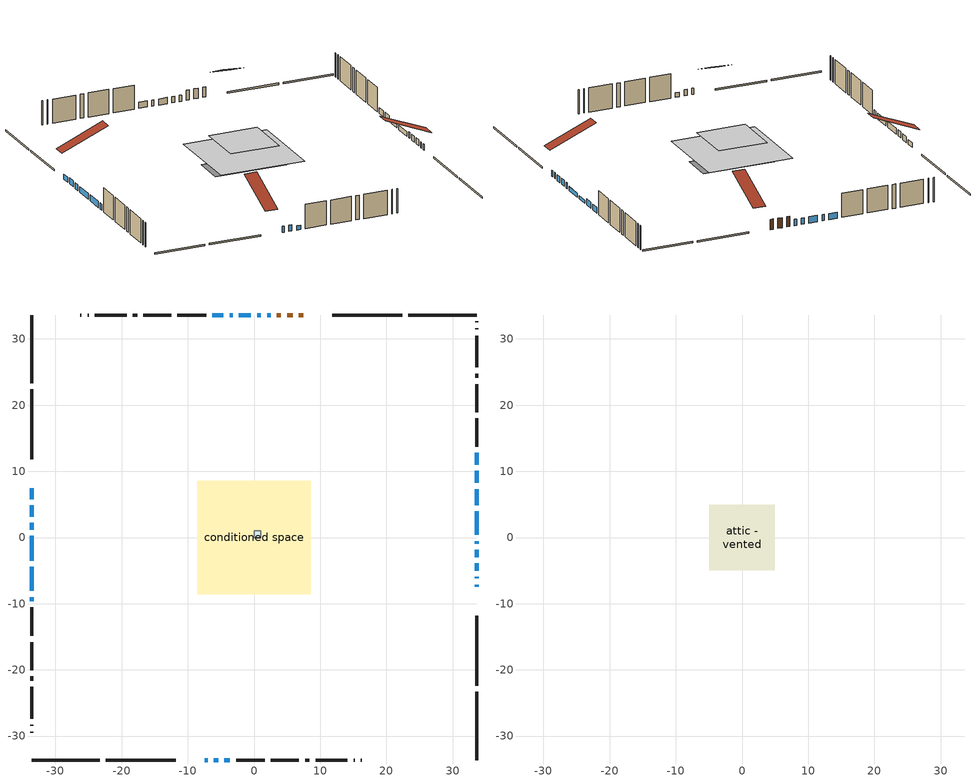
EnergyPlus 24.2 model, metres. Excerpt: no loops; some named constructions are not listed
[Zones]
conditioned space
 floor adiabatic (AdiabaticFloorConstruction): -8.55,-8.55 -8.55,8.55 8.55,8.55 8.55,-8.55 z2.44
 floor foundation (Slab1 construction): -7.34,-3.25 -7.34,3.25 7.34,3.25 7.34,-3.25 z0
 wall outside (RimJoist1 construction): 33.62,33.62 23.32,33.62 / -33.62,-33.62 -23.32,-33.62 / -33.62,33.62 -33.62,23.32 / 33.62,-33.62 33.62,-23.32 z0:0.3
 wall outside (RimJoist2 construction): 22.39,33.62 11.86,33.62 / -22.39,-33.62 -11.86,-33.62 / -33.62,22.39 -33.62,11.86 / 33.62,-22.39 33.62,-11.86 z0:0.3
 wall outside (AdiabaticWallConstruction 1): 7.42,33.62 6.79,33.62 / 5.86,33.62 5,33.62 / 4.08,33.62 3.44,33.62 z0:2.03
 wall outside (AdiabaticWallConstruction): 33.62,-7.42 33.62,-7.11 / -33.62,4.84 -33.62,3.14 / 33.62,-6.19 33.62,-5.93 / 33.62,-5 33.62,-3.92 / 33.62,-2.99 33.62,-1.88 / 33.62,-0.96 33.62,-0.54 / 2.51,33.62 1.97,33.62 / 1.05,33.62 0.47,33.62 / -7.42,-33.62 -7.01,-33.62 / -33.62,2.21 -33.62,1.16 / 33.62,8.24 33.62,10.07 / -0.45,33.62 -2.29,33.62 / -6.09,-33.62 -5.42,-33.62 / -3.21,33.62 -3.69,33.62 / -4.62,33.62 -6.32,33.62 / -33.62,-4.46 -33.62,-8.07 z0:1.22; -33.62,7.42 -33.62,5.77 z0:0.97; 33.62,0.39 33.62,3.94 z0:0.81; 33.62,4.87 33.62,7.31 z0:0.61; -33.62,0.23 -33.62,-3.53 / 33.62,11 33.62,12.78 z0:1.17; -4.49,-33.62 -3.63,-33.62 z0:0.86; -33.62,-9 -33.62,-9.61 z0:1.27
 wall outside (Wall1 construction): -7.25,33.62 -11.57,33.62 / -2.7,-33.62 1.62,-33.62 / -33.62,-10.54 -33.62,-14.86 / 33.62,13.7 33.62,18.03 z0:4.88
 wall outside (Wall2 construction): -12.5,33.62 -16.74,33.62 / 2.55,-33.62 6.79,-33.62 / -33.62,-15.79 -33.62,-20.03 / 33.62,18.96 33.62,23.19 z0:4.88
 wall outside (Wall3 construction): -17.67,33.62 -18.33,33.62 / 7.72,-33.62 8.38,-33.62 / -33.62,-20.96 -33.62,-21.62 / 33.62,24.12 33.62,24.78 z0:4.88
 wall outside (Wall4 construction): -19.26,33.62 -24.06,33.62 / 9.31,-33.62 14.11,-33.62 / -33.62,-22.55 -33.62,-27.36 / 33.62,25.71 33.62,30.52 z0:4.88
 wall outside (Wall5 construction): -24.99,33.62 -25.15,33.62 / 15.04,-33.62 15.2,-33.62 / -33.62,-28.29 -33.62,-28.44 / 33.62,31.45 33.62,31.6 z0:4.88
 wall outside (Wall6 construction): -26.08,33.62 -26.24,33.62 / 16.13,-33.62 16.29,-33.62 / -33.62,-29.37 -33.62,-29.53 / 33.62,32.53 33.62,32.69 z0:4.88
 window (WindowConstruction 21): 33.62,-7.42 33.62,-7.11 z0:1.22
 window (WindowConstruction 7): -33.62,7.42 -33.62,5.77 z0:0.97
 window (WindowConstruction 8): -33.62,4.84 -33.62,3.14 z0:1.22
 window (WindowConstruction 22): 33.62,-6.19 33.62,-5.93 z0:1.22
 window (WindowConstruction 9): 33.62,-5 33.62,-3.92 z0:1.22
 window (WindowConstruction 10): 33.62,-2.99 33.62,-1.88 z0:1.22
 window (WindowConstruction 11): 33.62,-0.95 33.62,-0.54 z0:1.22
 window (WindowConstruction 12): 2.51,33.62 1.98,33.62 z0:1.22
 window (WindowConstruction 13): 1.05,33.62 0.47,33.62 z0:1.22
 window (WindowConstruction): 33.62,0.39 33.62,3.94 z0:0.81
 window (WindowConstruction 14): -7.42,-33.62 -7.01,-33.62 z0:1.22
 window (WindowConstruction 15): -33.62,2.21 -33.62,1.16 z0:1.22
 window (WindowConstruction 16): 33.62,4.87 33.62,7.31 z0:0.61
 window (WindowConstruction 17): 33.62,8.24 33.62,10.07 z0:1.22
 window (WindowConstruction 18): -0.46,33.62 -2.28,33.62 z0:1.22
 window (WindowConstruction 19): -6.08,-33.62 -5.42,-33.62 z0:1.22
 window (WindowConstruction 20): -33.62,0.23 -33.62,-3.53 z0:1.17
 window (WindowConstruction 1): 33.62,11 33.62,12.77 z0:1.17
 window (WindowConstruction 2): -3.21,33.62 -3.69,33.62 z0:1.22
 window (WindowConstruction 3): -4.62,33.62 -6.32,33.62 z0:1.22
 window (WindowConstruction 4): -4.49,-33.62 -3.63,-33.62 z0:0.86
 window (WindowConstruction 5): -33.62,-4.46 -33.62,-8.07 z0:1.22
 window (WindowConstruction 6): -33.62,-9 -33.62,-9.61 z0:1.27
 door (Door): 7.42,33.62 6.79,33.62 z0:2.03
 door (Door 1): 5.86,33.62 5.01,33.62 z0:2.03
 door (Door 2): 4.08,33.62 3.44,33.62 z0:2.03
 ceiling adiabatic (AdiabaticFloorConstruction): 8.55,-8.55 8.55,8.55 -8.55,8.55 -8.55,-8.55 z2.44
furnace airloop ret air zone
 floor adiabatic (AdiabaticConst): 0,0 0,1 1,1 1,0 z0
 wall adiabatic (AdiabaticConst): 0,1 0,0 1,0 1,1 0,1 z0:1
 ceiling adiabatic (AdiabaticConst): 1,0 1,1 0,1 0,0 z1
attic - vented
 floor to conditioned space (Floor1 construction Reversed): -4.96,-4.96 -4.96,4.96 4.96,4.96 4.96,-4.96 z4.88
 roof outside (Roof1 construction): 8.35,33.62,4.88 8.35,24.09,8.85 10.93,24.09,8.85 10.93,33.62,4.88; -8.35,-33.62,4.88 -8.35,-24.09,8.85 -10.93,-24.09,8.85 -10.93,-33.62,4.88; -33.62,8.35,4.88 -24.09,8.35,8.85 -24.09,10.93,8.85 -33.62,10.93,4.88; 33.62,-8.35,4.88 24.09,-8.35,8.85 24.09,-10.93,8.85 33.62,-10.93,4.88
[Schedule:Day:Interval]
clothes dryer exhaust 0 schedule day: No, 01:00, 0.123457, 02:00, 0.0740741, 03:00, 0.0493827, 04:00, 0.0246914, 05:00, 0.0493827, 06:00, 0.0740741, 07:00, 0.197531, 08:00, 0.395062, 09:00, 0.592593, 10:00, 0.839506, 11:00, 0.962963, 12:00, 1, 13:00, 0.91358, 14:00, 0.82716, 15:00, 0.716049, 16:00, 0.753086, 17:00, 0.679012, 18:00, 0.666667, 20:00, 0.62963, 21:00, 0.641975, 22:00, 0.666667, 23:00, 0.54321, 24:00, 0.296296
clothes dryer exhaust 0 schedule default day; cooling season schedule day; cooling season schedule day 2; cooling season schedule default day; exterior lighting schedule default day; natural vent schedule default day: No, 24:00, 0
cooling season schedule day 1: No, 24:00, 1
exterior lighting schedule day: No, 01:00, 0.566667, 03:00, 0.524167, 05:00, 0.495833, 06:00, 0.5525, 07:00, 0.623333, 08:00, 0.580833, 09:00, 0.439167, 10:00, 0.354167, 12:00, 0.34, 13:00, 0.354167, 14:00, 0.396667, 15:00, 0.425, 16:00, 0.495833, 17:00, 0.623333, 18:00, 0.793333, 19:00, 0.906667, 20:00, 0.963333, 21:00, 0.991667, 22:00, 0.920833, 23:00, 0.793333, 24:00, 0.665833
exterior lighting schedule day 1: No, 01:00, 0.528571, 03:00, 0.488929, 05:00, 0.4625, 06:00, 0.515357, 07:00, 0.581429, 08:00, 0.541786, 09:00, 0.409643, 10:00, 0.330357, 12:00, 0.317143, 13:00, 0.330357, 14:00, 0.37, 15:00, 0.396429, 16:00, 0.4625, 17:00, 0.581429, 18:00, 0.74, 19:00, 0.845714, 20:00, 0.898571, 21:00, 0.925, 22:00, 0.858929, 23:00, 0.74, 24:00, 0.621071
exterior lighting schedule day 10: No, 01:00, 0.552381, 03:00, 0.510952, 05:00, 0.483333, 06:00, 0.538571, 07:00, 0.607619, 08:00, 0.56619, 09:00, 0.428095, 10:00, 0.345238, 12:00, 0.331429, 13:00, 0.345238, 14:00, 0.386667, 15:00, 0.414286, 16:00, 0.483333, 17:00, 0.607619, 18:00, 0.773333, 19:00, 0.88381, 20:00, 0.939048, 21:00, 0.966667, 22:00, 0.897619, 23:00, 0.773333, 24:00, 0.649048
exterior lighting schedule day 11: No, 01:00, 0.571429, 03:00, 0.528571, 05:00, 0.5, 06:00, 0.557143, 07:00, 0.628571, 08:00, 0.585714, 09:00, 0.442857, 10:00, 0.357143, 12:00, 0.342857, 13:00, 0.357143, 14:00, 0.4, 15:00, 0.428571, 16:00, 0.5, 17:00, 0.628571, 18:00, 0.8, 19:00, 0.914286, 20:00, 0.971429, 21:00, 1, 22:00, 0.928571, 23:00, 0.8, 24:00, 0.671429
exterior lighting schedule day 2: No, 01:00, 0.485714, 03:00, 0.449286, 05:00, 0.425, 06:00, 0.473571, 07:00, 0.534286, 08:00, 0.497857, 09:00, 0.376429, 10:00, 0.303571, 12:00, 0.291429, 13:00, 0.303571, 14:00, 0.34, 15:00, 0.364286, 16:00, 0.425, 17:00, 0.534286, 18:00, 0.68, 19:00, 0.777143, 20:00, 0.825714, 21:00, 0.85, 22:00, 0.789286, 23:00, 0.68, 24:00, 0.570714
exterior lighting schedule day 3: No, 01:00, 0.442857, 03:00, 0.409643, 05:00, 0.3875, 06:00, 0.431786, 07:00, 0.487143, 08:00, 0.453929, 09:00, 0.343214, 10:00, 0.276786, 12:00, 0.265714, 13:00, 0.276786, 14:00, 0.31, 15:00, 0.332143, 16:00, 0.3875, 17:00, 0.487143, 18:00, 0.62, 19:00, 0.708571, 20:00, 0.752857, 21:00, 0.775, 22:00, 0.719643, 23:00, 0.62, 24:00, 0.520357
exterior lighting schedule day 4: No, 01:00, 0.4, 03:00, 0.37, 05:00, 0.35, 06:00, 0.39, 07:00, 0.44, 08:00, 0.41, 09:00, 0.31, 10:00, 0.25, 12:00, 0.24, 13:00, 0.25, 14:00, 0.28, 15:00, 0.3, 16:00, 0.35, 17:00, 0.44, 18:00, 0.56, 19:00, 0.64, 20:00, 0.68, 21:00, 0.7, 22:00, 0.65, 23:00, 0.56, 24:00, 0.47
exterior lighting schedule day 5: No, 01:00, 0.380952, 03:00, 0.352381, 05:00, 0.333333, 06:00, 0.371429, 07:00, 0.419048, 08:00, 0.390476, 09:00, 0.295238, 10:00, 0.238095, 12:00, 0.228571, 13:00, 0.238095, 14:00, 0.266667, 15:00, 0.285714, 16:00, 0.333333, 17:00, 0.419048, 18:00, 0.533333, 19:00, 0.609524, 20:00, 0.647619, 21:00, 0.666667, 22:00, 0.619048, 23:00, 0.533333, 24:00, 0.447619
exterior lighting schedule day 6: No, 01:00, 0.390476, 03:00, 0.36119, 05:00, 0.341667, 06:00, 0.380714, 07:00, 0.429524, 08:00, 0.400238, 09:00, 0.302619, 10:00, 0.244048, 12:00, 0.234286, 13:00, 0.244048, 14:00, 0.273333, 15:00, 0.292857, 16:00, 0.341667, 17:00, 0.429524, 18:00, 0.546667, 19:00, 0.624762, 20:00, 0.66381, 21:00, 0.683333, 22:00, 0.634524, 23:00, 0.546667, 24:00, 0.45881
exterior lighting schedule day 7: No, 01:00, 0.419048, 03:00, 0.387619, 05:00, 0.366667, 06:00, 0.408571, 07:00, 0.460952, 08:00, 0.429524, 09:00, 0.324762, 10:00, 0.261905, 12:00, 0.251429, 13:00, 0.261905, 14:00, 0.293333, 15:00, 0.314286, 16:00, 0.366667, 17:00, 0.460952, 18:00, 0.586667, 19:00, 0.670476, 20:00, 0.712381, 21:00, 0.733333, 22:00, 0.680952, 23:00, 0.586667, 24:00, 0.492381
exterior lighting schedule day 8: No, 01:00, 0.466667, 03:00, 0.431667, 05:00, 0.408333, 06:00, 0.455, 07:00, 0.513333, 08:00, 0.478333, 09:00, 0.361667, 10:00, 0.291667, 12:00, 0.28, 13:00, 0.291667, 14:00, 0.326667, 15:00, 0.35, 16:00, 0.408333, 17:00, 0.513333, 18:00, 0.653333, 19:00, 0.746667, 20:00, 0.793333, 21:00, 0.816667, 22:00, 0.758333, 23:00, 0.653333, 24:00, 0.548333
exterior lighting schedule day 9: No, 01:00, 0.509524, 03:00, 0.47131, 05:00, 0.445833, 06:00, 0.496786, 07:00, 0.560476, 08:00, 0.522262, 09:00, 0.394881, 10:00, 0.318452, 12:00, 0.305714, 13:00, 0.318452, 14:00, 0.356667, 15:00, 0.382143, 16:00, 0.445833, 17:00, 0.560476, 18:00, 0.713333, 19:00, 0.815238, 20:00, 0.86619, 21:00, 0.891667, 22:00, 0.827976, 23:00, 0.713333, 24:00, 0.59869
[Schedule:Week:Daily]
clothes dryer exhaust 0 schedule Week Rule - Jan1-Dec31: clothes dryer exhaust 0 schedule day, clothes dryer exhaust 0 schedule day, clothes dryer exhaust 0 schedule day, clothes dryer exhaust 0 schedule day, clothes dryer exhaust 0 schedule day, clothes dryer exhaust 0 schedule day, clothes dryer exhaust 0 schedule day, clothes dryer exhaust 0 schedule default day, clothes dryer exhaust 0 schedule default day, clothes dryer exhaust 0 schedule default day, clothes dryer exhaust 0 schedule default day, clothes dryer exhaust 0 schedule default day
cooling season schedule Week Rule - Jan1-May26: cooling season schedule day, cooling season schedule day, cooling season schedule day, cooling season schedule day, cooling season schedule day, cooling season schedule day, cooling season schedule day, cooling season schedule default day, cooling season schedule default day, cooling season schedule default day, cooling season schedule default day, cooling season schedule default day
cooling season schedule Week Rule - May27-Jun2: cooling season schedule day, cooling season schedule day, cooling season schedule day, cooling season schedule day, cooling season schedule day, cooling season schedule day 1, cooling season schedule day 1, cooling season schedule default day, cooling season schedule default day, cooling season schedule default day, cooling season schedule default day, cooling season schedule default day
cooling season schedule Week Rule - Jun3-Aug25: cooling season schedule day 1, cooling season schedule day 1, cooling season schedule day 1, cooling season schedule day 1, cooling season schedule day 1, cooling season schedule day 1, cooling season schedule day 1, cooling season schedule default day, cooling season schedule default day, cooling season schedule default day, cooling season schedule default day, cooling season schedule default day
cooling season schedule Week Rule - Aug26-Sep1: cooling season schedule day 1, cooling season schedule day 1, cooling season schedule day 1, cooling season schedule day 1, cooling season schedule day 1, cooling season schedule day 1, cooling season schedule day 2, cooling season schedule default day, cooling season schedule default day, cooling season schedule default day, cooling season schedule default day, cooling season schedule default day
cooling season schedule Week Rule - Sep2-Dec31: cooling season schedule day 2, cooling season schedule day 2, cooling season schedule day 2, cooling season schedule day 2, cooling season schedule day 2, cooling season schedule day 2, cooling season schedule day 2, cooling season schedule default day, cooling season schedule default day, cooling season schedule default day, cooling season schedule default day, cooling season schedule default day
exterior lighting schedule Week Rule - Jan1-Jan27: exterior lighting schedule day, exterior lighting schedule day, exterior lighting schedule day, exterior lighting schedule day, exterior lighting schedule day, exterior lighting schedule day, exterior lighting schedule day, exterior lighting schedule default day, exterior lighting schedule default day, exterior lighting schedule default day, exterior lighting schedule default day, exterior lighting schedule default day
exterior lighting schedule Week Rule - Jan28-Feb3: exterior lighting schedule day, exterior lighting schedule day, exterior lighting schedule day, exterior lighting schedule day, exterior lighting schedule day 1, exterior lighting schedule day 1, exterior lighting schedule day 1, exterior lighting schedule default day, exterior lighting schedule default day, exterior lighting schedule default day, exterior lighting schedule default day, exterior lighting schedule default day
exterior lighting schedule Week Rule - Feb4-Feb24: exterior lighting schedule day 1, exterior lighting schedule day 1, exterior lighting schedule day 1, exterior lighting schedule day 1, exterior lighting schedule day 1, exterior lighting schedule day 1, exterior lighting schedule day 1, exterior lighting schedule default day, exterior lighting schedule default day, exterior lighting schedule default day, exterior lighting schedule default day, exterior lighting schedule default day
exterior lighting schedule Week Rule - Feb25-Mar3: exterior lighting schedule day 1, exterior lighting schedule day 1, exterior lighting schedule day 1, exterior lighting schedule day 1, exterior lighting schedule day 2, exterior lighting schedule day 2, exterior lighting schedule day 2, exterior lighting schedule default day, exterior lighting schedule default day, exterior lighting schedule default day, exterior lighting schedule default day, exterior lighting schedule default day
exterior lighting schedule Week Rule - Mar4-Mar31: exterior lighting schedule day 2, exterior lighting schedule day 2, exterior lighting schedule day 2, exterior lighting schedule day 2, exterior lighting schedule day 2, exterior lighting schedule day 2, exterior lighting schedule day 2, exterior lighting schedule default day, exterior lighting schedule default day, exterior lighting schedule default day, exterior lighting schedule default day, exterior lighting schedule default day
exterior lighting schedule Week Rule - Apr1-Apr28: exterior lighting schedule day 3, exterior lighting schedule day 3, exterior lighting schedule day 3, exterior lighting schedule day 3, exterior lighting schedule day 3, exterior lighting schedule day 3, exterior lighting schedule day 3, exterior lighting schedule default day, exterior lighting schedule default day, exterior lighting schedule default day, exterior lighting schedule default day, exterior lighting schedule default day
exterior lighting schedule Week Rule - Apr29-May5: exterior lighting schedule day 3, exterior lighting schedule day 3, exterior lighting schedule day 4, exterior lighting schedule day 4, exterior lighting schedule day 4, exterior lighting schedule day 4, exterior lighting schedule day 4, exterior lighting schedule default day, exterior lighting schedule default day, exterior lighting schedule default day, exterior lighting schedule default day, exterior lighting schedule default day
exterior lighting schedule Week Rule - May6-May26: exterior lighting schedule day 4, exterior lighting schedule day 4, exterior lighting schedule day 4, exterior lighting schedule day 4, exterior lighting schedule day 4, exterior lighting schedule day 4, exterior lighting schedule day 4, exterior lighting schedule default day, exterior lighting schedule default day, exterior lighting schedule default day, exterior lighting schedule default day, exterior lighting schedule default day
exterior lighting schedule Week Rule - May27-Jun2: exterior lighting schedule day 4, exterior lighting schedule day 4, exterior lighting schedule day 4, exterior lighting schedule day 4, exterior lighting schedule day 4, exterior lighting schedule day 5, exterior lighting schedule day 5, exterior lighting schedule default day, exterior lighting schedule default day, exterior lighting schedule default day, exterior lighting schedule default day, exterior lighting schedule default day
exterior lighting schedule Week Rule - Jun3-Jun30: exterior lighting schedule day 5, exterior lighting schedule day 5, exterior lighting schedule day 5, exterior lighting schedule day 5, exterior lighting schedule day 5, exterior lighting schedule day 5, exterior lighting schedule day 5, exterior lighting schedule default day, exterior lighting schedule default day, exterior lighting schedule default day, exterior lighting schedule default day, exterior lighting schedule default day
exterior lighting schedule Week Rule - Jul1-Jul28: exterior lighting schedule day 6, exterior lighting schedule day 6, exterior lighting schedule day 6, exterior lighting schedule day 6, exterior lighting schedule day 6, exterior lighting schedule day 6, exterior lighting schedule day 6, exterior lighting schedule default day, exterior lighting schedule default day, exterior lighting schedule default day, exterior lighting schedule default day, exterior lighting schedule default day
exterior lighting schedule Week Rule - Jul29-Aug4: exterior lighting schedule day 6, exterior lighting schedule day 6, exterior lighting schedule day 6, exterior lighting schedule day 7, exterior lighting schedule day 7, exterior lighting schedule day 7, exterior lighting schedule day 7, exterior lighting schedule default day, exterior lighting schedule default day, exterior lighting schedule default day, exterior lighting schedule default day, exterior lighting schedule default day
exterior lighting schedule Week Rule - Aug5-Aug25: exterior lighting schedule day 7, exterior lighting schedule day 7, exterior lighting schedule day 7, exterior lighting schedule day 7, exterior lighting schedule day 7, exterior lighting schedule day 7, exterior lighting schedule day 7, exterior lighting schedule default day, exterior lighting schedule default day, exterior lighting schedule default day, exterior lighting schedule default day, exterior lighting schedule default day
exterior lighting schedule Week Rule - Aug26-Sep1: exterior lighting schedule day 7, exterior lighting schedule day 7, exterior lighting schedule day 7, exterior lighting schedule day 7, exterior lighting schedule day 7, exterior lighting schedule day 7, exterior lighting schedule day 8, exterior lighting schedule default day, exterior lighting schedule default day, exterior lighting schedule default day, exterior lighting schedule default day, exterior lighting schedule default day
exterior lighting schedule Week Rule - Sep2-Sep29: exterior lighting schedule day 8, exterior lighting schedule day 8, exterior lighting schedule day 8, exterior lighting schedule day 8, exterior lighting schedule day 8, exterior lighting schedule day 8, exterior lighting schedule day 8, exterior lighting schedule default day, exterior lighting schedule default day, exterior lighting schedule default day, exterior lighting schedule default day, exterior lighting schedule default day
exterior lighting schedule Week Rule - Sep30-Oct6: exterior lighting schedule day 8, exterior lighting schedule day 9, exterior lighting schedule day 9, exterior lighting schedule day 9, exterior lighting schedule day 9, exterior lighting schedule day 9, exterior lighting schedule day 9, exterior lighting schedule default day, exterior lighting schedule default day, exterior lighting schedule default day, exterior lighting schedule default day, exterior lighting schedule default day
exterior lighting schedule Week Rule - Oct7-Oct27: exterior lighting schedule day 9, exterior lighting schedule day 9, exterior lighting schedule day 9, exterior lighting schedule day 9, exterior lighting schedule day 9, exterior lighting schedule day 9, exterior lighting schedule day 9, exterior lighting schedule default day, exterior lighting schedule default day, exterior lighting schedule default day, exterior lighting schedule default day, exterior lighting schedule default day
exterior lighting schedule Week Rule - Oct28-Nov3: exterior lighting schedule day 9, exterior lighting schedule day 9, exterior lighting schedule day 9, exterior lighting schedule day 9, exterior lighting schedule day 10, exterior lighting schedule day 10, exterior lighting schedule day 10, exterior lighting schedule default day, exterior lighting schedule default day, exterior lighting schedule default day, exterior lighting schedule default day, exterior lighting schedule default day
exterior lighting schedule Week Rule - Nov4-Nov24: exterior lighting schedule day 10, exterior lighting schedule day 10, exterior lighting schedule day 10, exterior lighting schedule day 10, exterior lighting schedule day 10, exterior lighting schedule day 10, exterior lighting schedule day 10, exterior lighting schedule default day, exterior lighting schedule default day, exterior lighting schedule default day, exterior lighting schedule default day, exterior lighting schedule default day
exterior lighting schedule Week Rule - Nov25-Dec1: exterior lighting schedule day 10, exterior lighting schedule day 10, exterior lighting schedule day 10, exterior lighting schedule day 10, exterior lighting schedule day 10, exterior lighting schedule day 10, exterior lighting schedule day 11, exterior lighting schedule default day, exterior lighting schedule default day, exterior lighting schedule default day, exterior lighting schedule default day, exterior lighting schedule default day
exterior lighting schedule Week Rule - Dec2-Dec31: exterior lighting schedule day 11, exterior lighting schedule day 11, exterior lighting schedule day 11, exterior lighting schedule day 11, exterior lighting schedule day 11, exterior lighting schedule day 11, exterior lighting schedule day 11, exterior lighting schedule default day, exterior lighting schedule default day, exterior lighting schedule default day, exterior lighting schedule default day, exterior lighting schedule default day
natural vent schedule Week Rule - Jan1-Dec31: natural vent schedule default day, natural vent schedule default day, natural vent schedule default day, natural vent schedule default day, natural vent schedule default day, natural vent schedule default day, natural vent schedule default day, natural vent schedule default day, natural vent schedule default day, natural vent schedule default day, natural vent schedule default day, natural vent schedule default day
[Schedule:Year]
clothes dryer exhaust 0 schedule: clothes dryer exhaust 0 schedule Week Rule - Jan1-Dec31, 1, 1, 12, 31
cooling season schedule: cooling season schedule Week Rule - Jan1-May26, 1, 1, 5, 26, cooling season schedule Week Rule - May27-Jun2, 5, 27, 6, 2, cooling season schedule Week Rule - Jun3-Aug25, 6, 3, 8, 25, cooling season schedule Week Rule - Aug26-Sep1, 8, 26, 9, 1, cooling season schedule Week Rule - Sep2-Dec31, 9, 2, 12, 31
natural vent schedule: natural vent schedule Week Rule - Jan1-Dec31, 1, 1, 12, 31
